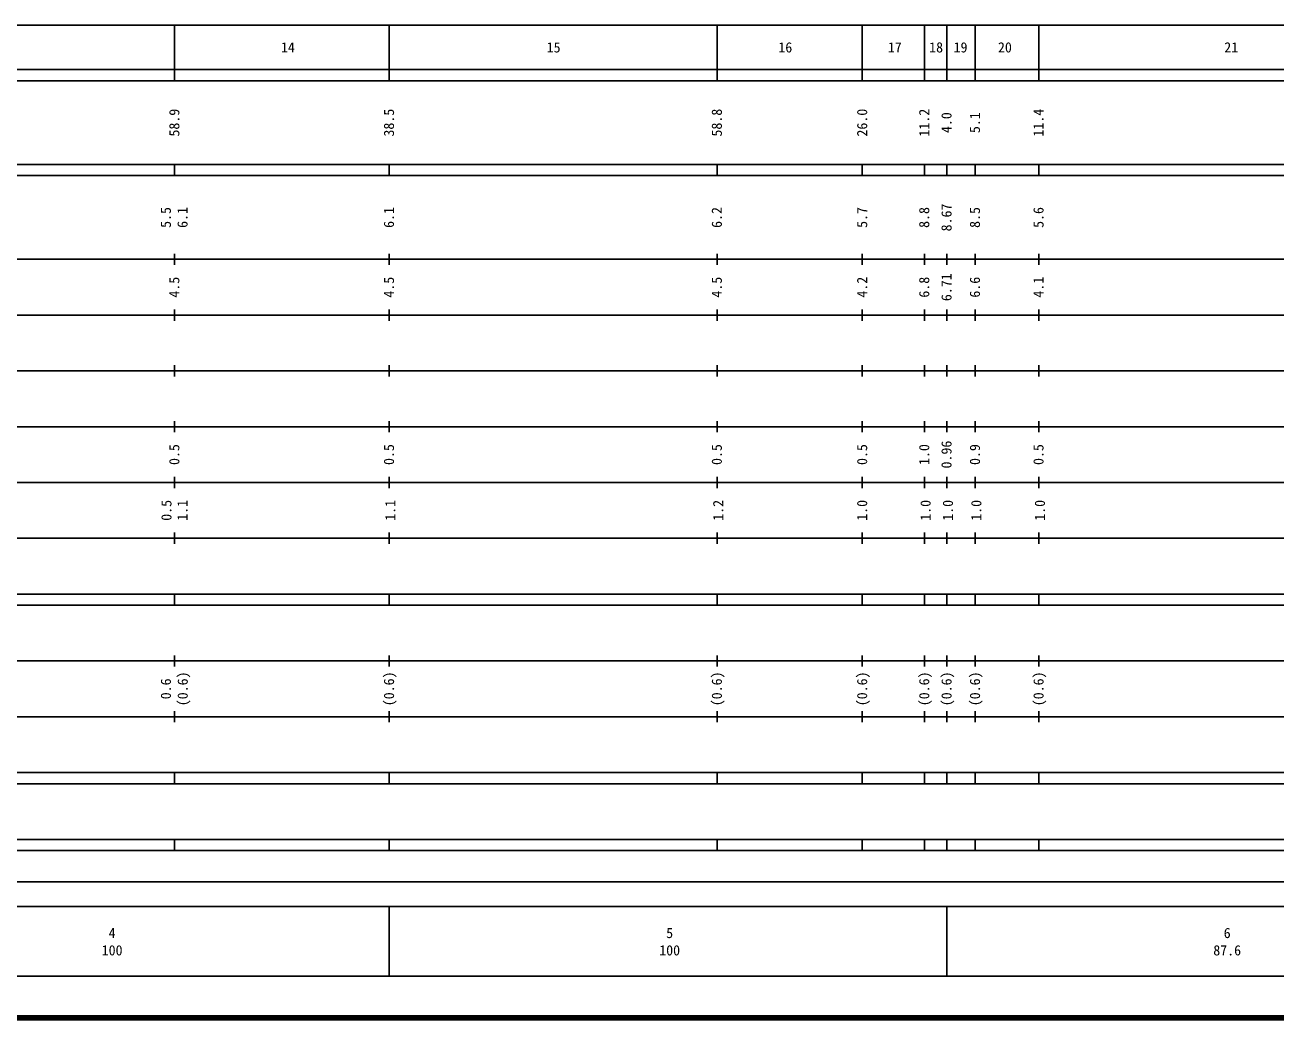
# Model space of a CAD drawing. Units: millimetres on the paper, enlarged 1000 times. Extents: x 40000 to 680000, y 20000 to 380000.
# Drawn here: x 302666 to 527038, y 20000 to 198000 of the extents above; entities that cross this region are included whole.
import ezdxf
from ezdxf.enums import TextEntityAlignment as Align

# ---------------------------------------------------------------- set-up
doc = ezdxf.new("R2010")
doc.units = ezdxf.units.MM
doc.header["$LTSCALE"] = 1000
doc.layers.add('M-TTL', color=2, linetype='Continuous', lineweight=140)
doc.layers.add('M-TTL-BAND', color=7, linetype='Continuous', lineweight=25)
doc.styles.add('ＭＳ ゴシック', font='')
doc.styles.get('ＭＳ ゴシック').set_extended_font_data('MS Gothic')

msp = doc.modelspace()

# ---------------------------------------------------------------- linework, layer by layer
at = {"layer": 'M-TTL'}
msp.add_line((40000, 20000), (680000, 20000), dxfattribs=at)
at = {"layer": 'M-TTL-BAND'}
for p, q in [((68000, 198000), (579000, 198000)), ((329500, 198000), (329500, 188000)), ((368000, 198000), (368000, 188000)), ((426800, 198000), (426800, 188000)), ((452800, 198000), (452800, 188000)), ((464000, 198000), (464000, 188000)), ((468000, 198000), (468000, 188000)), ((473100, 198000), (473100, 188000)), ((484500, 198000), (484500, 188000)), ((40000, 190000), (579000, 190000)), ((40000, 188000), (579000, 188000)), ((40000, 173000), (579000, 173000)), ((329500, 171000), (329500, 173000)), ((368000, 171000), (368000, 173000)), ((426800, 171000), (426800, 173000)), ((452800, 171000), (452800, 173000)), ((464000, 171000), (464000, 173000)), ((468000, 171000), (468000, 173000)), ((473100, 171000), (473100, 173000)), ((484500, 171000), (484500, 173000)), ((40000, 171000), (579000, 171000)), ((40000, 156000), (579000, 156000)), ((329500, 155000), (329500, 157000)), ((368000, 155000), (368000, 157000)), ((426800, 155000), (426800, 157000)), ((452800, 155000), (452800, 157000)), ((464000, 155000), (464000, 157000)), ((468000, 155000), (468000, 157000)), ((473100, 155000), (473100, 157000)), ((484500, 155000), (484500, 157000)), ((46000, 146000), (579000, 146000)), ((329500, 145000), (329500, 147000)), ((368000, 145000), (368000, 147000)), ((426800, 145000), (426800, 147000)), ((452800, 145000), (452800, 147000)), ((464000, 145000), (464000, 147000)), ((468000, 145000), (468000, 147000)), ((473100, 145000), (473100, 147000)), ((484500, 145000), (484500, 147000)), ((329500, 135000), (329500, 137000)), ((368000, 135000), (368000, 137000)), ((426800, 135000), (426800, 137000)), ((452800, 135000), (452800, 137000)), ((464000, 135000), (464000, 137000)), ((468000, 135000), (468000, 137000)), ((473100, 135000), (473100, 137000)), ((484500, 135000), (484500, 137000)), ((52000, 136000), (579000, 136000)), ((46000, 126000), (579000, 126000)), ((329500, 125000), (329500, 127000)), ((368000, 125000), (368000, 127000)), ((426800, 125000), (426800, 127000)), ((452800, 125000), (452800, 127000)), ((464000, 125000), (464000, 127000)), ((468000, 125000), (468000, 127000)), ((473100, 125000), (473100, 127000)), ((484500, 125000), (484500, 127000)), ((329500, 115000), (329500, 117000)), ((368000, 115000), (368000, 117000)), ((426800, 115000), (426800, 117000)), ((452800, 115000), (452800, 117000)), ((464000, 115000), (464000, 117000)), ((468000, 115000), (468000, 117000)), ((473100, 115000), (473100, 117000)), ((484500, 115000), (484500, 117000)), ((52000, 116000), (579000, 116000)), ((46000, 106000), (579000, 106000)), ((329500, 105000), (329500, 107000)), ((368000, 105000), (368000, 107000)), ((426800, 105000), (426800, 107000)), ((452800, 105000), (452800, 107000)), ((464000, 105000), (464000, 107000)), ((468000, 105000), (468000, 107000)), ((473100, 105000), (473100, 107000)), ((484500, 105000), (484500, 107000)), ((40000, 96000), (579000, 96000)), ((329500, 94000), (329500, 96000)), ((368000, 94000), (368000, 96000)), ((426800, 94000), (426800, 96000)), ((452800, 94000), (452800, 96000)), ((464000, 94000), (464000, 96000)), ((468000, 94000), (468000, 96000)), ((473100, 94000), (473100, 96000)), ((484500, 94000), (484500, 96000)), ((40000, 94000), (579000, 94000)), ((49000, 84000), (579000, 84000)), ((329500, 83000), (329500, 85000)), ((368000, 83000), (368000, 85000)), ((426800, 83000), (426800, 85000)), ((452800, 83000), (452800, 85000)), ((464000, 83000), (464000, 85000)), ((468000, 83000), (468000, 85000)), ((473100, 83000), (473100, 85000)), ((484500, 83000), (484500, 85000)), ((329500, 73000), (329500, 75000)), ((368000, 73000), (368000, 75000)), ((426800, 73000), (426800, 75000)), ((452800, 73000), (452800, 75000)), ((464000, 73000), (464000, 75000)), ((468000, 73000), (468000, 75000)), ((473100, 73000), (473100, 75000)), ((484500, 73000), (484500, 75000)), ((40000, 74000), (579000, 74000)), ((40000, 64000), (579000, 64000)), ((329500, 62000), (329500, 64000)), ((368000, 62000), (368000, 64000)), ((426800, 62000), (426800, 64000)), ((452800, 62000), (452800, 64000)), ((464000, 62000), (464000, 64000)), ((468000, 62000), (468000, 64000)), ((473100, 62000), (473100, 64000)), ((484500, 62000), (484500, 64000)), ((40000, 62000), (579000, 62000)), ((40000, 52000), (579000, 52000)), ((329500, 50000), (329500, 52000)), ((368000, 50000), (368000, 52000)), ((426800, 50000), (426800, 52000)), ((452800, 50000), (452800, 52000)), ((464000, 50000), (464000, 52000)), ((468000, 50000), (468000, 52000)), ((473100, 50000), (473100, 52000)), ((484500, 50000), (484500, 52000)), ((40000, 50000), (579000, 50000)), ((200096, 44406), (553648, 44406)), ((40000, 40000), (579000, 40000)), ((368000, 40000), (368000, 27500)), ((468000, 40000), (468000, 27500)), ((68000, 27500), (579000, 27500))]:
    msp.add_line(p, q, dxfattribs=at)

# ---------------------------------------------------------------- texts
at = {"layer": 'M-TTL-BAND', "style": 'ＭＳ ゴシック'}
for s, p in [('14', (349819, 194000)), ('15', (397475, 194000)), ('16', (439035, 194000)), ('17', (458674, 194000)), ('18', (466080, 194000)), ('19', (470459, 194000)), ('20', (478421, 194000)), ('21', (519011, 194000)), ('4', (318288, 35238)), ('5', (418288, 35238)), ('6', (518288, 35238)), ('100', (318288, 32131)), ('100', (418288, 32131)), ('87.6', (518288, 32131))]:
    msp.add_text(s, height=1833, dxfattribs=at).set_placement(p, align=Align.MIDDLE_CENTER)
for s, p in [('58.9', (329431, 180500)), ('38.5', (367931, 180500)), ('58.8', (426731, 180500)), ('26.0', (452800, 180500)), ('11.2', (463931, 180500)), ('4.0', (467931, 180500)), ('5.1', (473031, 180500)), ('11.4', (484431, 180500)), ('5.5', (327909, 163500)), ('6.1', (330901, 163500)), ('6.1', (367930, 163500)), ('6.2', (426730, 163500)), ('5.7', (452800, 163500)), ('8.8', (463930, 163500)), ('8.67', (467930, 163500)), ('8.5', (473030, 163500)), ('5.6', (484430, 163500)), ('4.5', (329430, 151000)), ('4.5', (367930, 151000)), ('4.5', (426730, 151000)), ('4.2', (452800, 151000)), ('6.8', (463930, 151000)), ('6.71', (467930, 151000)), ('6.6', (473030, 151000)), ('4.1', (484430, 151000)), ('0.5', (329430, 121000)), ('0.5', (367930, 121000)), ('0.5', (426730, 121000)), ('0.5', (452800, 121000)), ('1.0', (463930, 121000)), ('0.96', (467930, 121000)), ('0.9', (473030, 121000)), ('0.5', (484430, 121000)), ('0.5', (328017, 111000)), ('1.1', (330899, 111000)), ('1.1', (368180, 111000)), ('1.2', (426980, 111000)), ('1.0', (452800, 111000)), ('1.0', (464180, 111000)), ('1.0', (468180, 111000)), ('1.0', (473280, 111000)), ('1.0', (484680, 111000)), ('(0.6)', (330936, 79000)), ('(0.6)', (367938, 79000)), ('(0.6)', (426738, 79000)), ('(0.6)', (452800, 79000)), ('(0.6)', (463938, 79000)), ('(0.6)', (467938, 79000)), ('(0.6)', (473038, 79000)), ('(0.6)', (484438, 79000)), ('0.6', (327920, 79000))]:
    msp.add_text(s, height=1833, rotation=90, dxfattribs=at).set_placement(p, align=Align.MIDDLE_CENTER)

doc.saveas('drawing.dxf')
